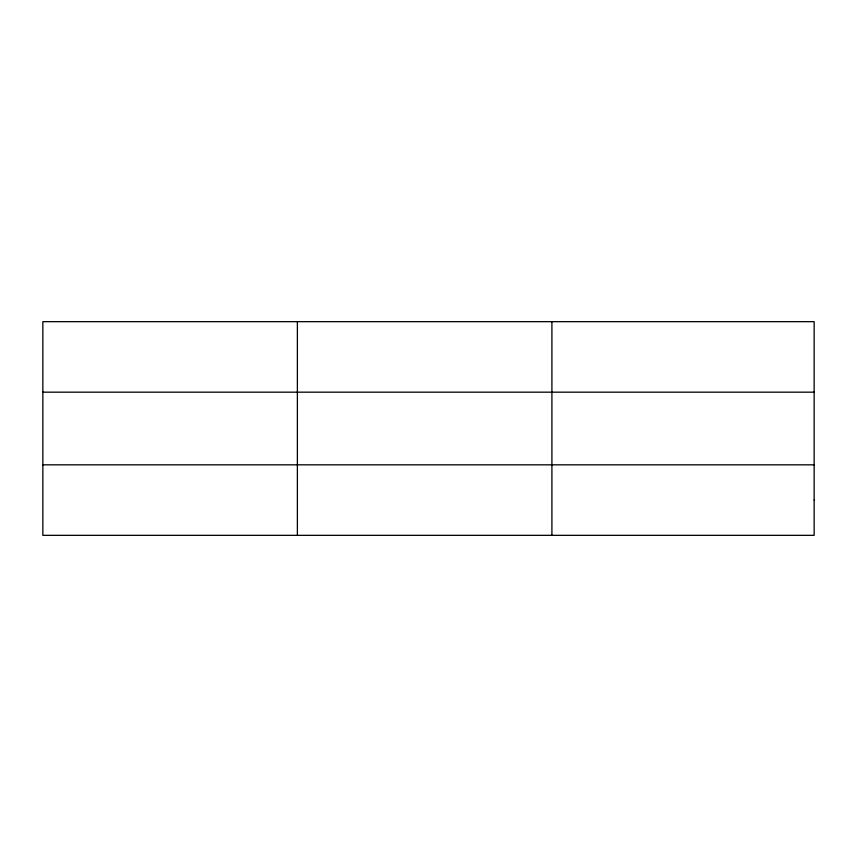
<?xml version="1.0" encoding="UTF-8"?>
<svg xmlns="http://www.w3.org/2000/svg" width="857" height="857" viewBox="0 0 857 857"><rect width="100%" height="100%" fill="white"/><g stroke="black" fill="none" stroke-linecap="round" stroke-linejoin="round"><path stroke-width="1.29" d="M297.379 535.336L297.379 321.664M551.908 535.336L551.908 321.664M42.85 392.174L814.15 392.174M42.85 464.826L814.15 464.826M814.15 500.081L814.15 535.336L42.85 535.336L42.85 321.664L814.15 321.664L814.15 500.081"/></g></svg>
